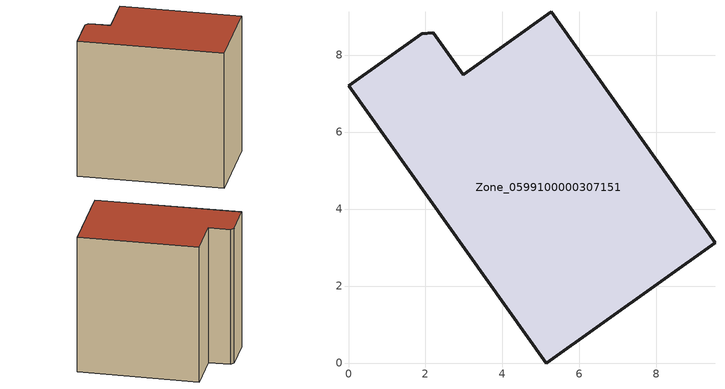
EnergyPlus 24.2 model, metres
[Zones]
Zone_0599100000307151
 floor ground (C_G): 1.9,8.56 2.2,8.58 2.98,7.49 5.27,9.12 9.52,3.13 5.14,0 0,7.21 z0
 wall outside (C_F): 5.14,0 9.52,3.13 5.27,9.12 2.98,7.49 2.2,8.58 1.9,8.56 0,7.21 5.14,0 z0:8.73
 roof outside (C_R): 2.2,8.58 1.9,8.56 0,7.21 5.14,0 9.52,3.13 5.27,9.12 2.98,7.49 z8.73
[BUILDING]
Pand.0599100000307151: North Axis=0; Terrain=City; Loads Convergence Tolerance Value=0.04; Temperature Convergence Tolerance Value=0.4; Solar Distribution=FullExterior; Maximum Number of Warmup Days=25; Minimum Number of Warmup Days=1
[Site:Location]
Rotterdam.The.Hague.AP_ZH_NLD Design_Conditions: Latitude=51.96; Longitude=4.45; Time Zone=1; Elevation=-4.5
[SITE:GROUNDTEMPERATURE:BUILDINGSURFACE]
18, 18, 18, 18, 18, 18, 18, 18, 18, 18, 18, 18
[MATERIAL] Thermal Absorptance=0.9; Solar Absorptance=0.7; Visible Absorptance=0.7
Name | Roughness | Thickness | Conductivity | Density | Specific Heat
G.TI.1975-1991 | MediumSmooth | 0.15 | 0.288461 | 540 | 1210
F.TI.1975-1991 | Rough | 0.3 | 0.230769 | 1920 | 840
R.TI.1975-1991 | MediumRough | 0.2 | 0.153846 | 1500 | 1000
[CONSTRUCTION]
C_G: G.TI.1975-1991
C_F: F.TI.1975-1991
C_R: R.TI.1975-1991
[ZONE]
Zone_0599100000307151: Type=1; Multiplier=1; Ceiling Height=Autocalculate; Volume=Autocalculate; Floor Area=autocalculate; Part of Total Floor Area=Yes
[ZONEINFILTRATION:DESIGNFLOWRATE]
Infil_Zone_0599100000307151: Zone or ZoneList or Space or SpaceList=Zone_0599100000307151; Schedule=AlwaysOn; Design Flow Rate Calculation Method=Flow/Area; Flow Rate per Floor Area=0.003; Constant Term Coefficient=1; Temperature Term Coefficient=0; Velocity Term Coefficient=0; Velocity Squared Term Coefficient=0
[HVACTEMPLATE:ZONE:IDEALLOADSAIRSYSTEM]
Zone_0599100000307151: Maximum Heating Supply Air Temperature=50; Minimum Cooling Supply Air Temperature=13; Maximum Heating Supply Air Humidity Ratio=0.0156; Minimum Cooling Supply Air Humidity Ratio=0.0077; Heating Limit=NoLimit; Cooling Limit=NoLimit; Dehumidification Control Type=ConstantSensibleHeatRatio; Cooling Sensible Heat Ratio=0.7; Dehumidification Setpoint=60; Humidification Control Type=None; Humidification Setpoint=30; Outdoor Air Method=None; Outdoor Air Flow Rate per Person=0.00944; Outdoor Air Flow Rate per Zone Floor Area=0; Outdoor Air Flow Rate per Zone=0; Demand Controlled Ventilation Type=None; Outdoor Air Economizer Type=NoEconomizer; Heat Recovery Type=None; Sensible Heat Recovery Effectiveness=0.7; Latent Heat Recovery Effectiveness=0.65
[ZONECONTROL:THERMOSTAT]
ThermostatControl_Zone_0599100000307151: Zone or ZoneList=Zone_0599100000307151; Control Type Schedule=DualSetpointControlType; Control 1=Thermostat_Zone_0599100000307151; Temperature Difference Between Cutout And Setpoint=0
[THERMOSTATSETPOINT:DUALSETPOINT]
Thermostat_Zone_0599100000307151: Heating Setpoint Temperature Schedule=HeatingSetpoint_Zone_0599100000307151; Cooling Setpoint Temperature Schedule=CoolingSetpoint_Zone_0599100000307151
[SCHEDULE:COMPACT]
HeatingSetpoint_Zone_0599100000307151: Through: 12/31, For: AllDays, Until: 24:00, 21
CoolingSetpoint_Zone_0599100000307151: Through: 12/31, For: AllDays, Until: 24:00, 24
DualSetpointControlType: Through: 12/31, For: AllDays, Until: 24:00, 4
AlwaysOn: Through: 12/31, For: AllDays, Until: 24:00, 1
